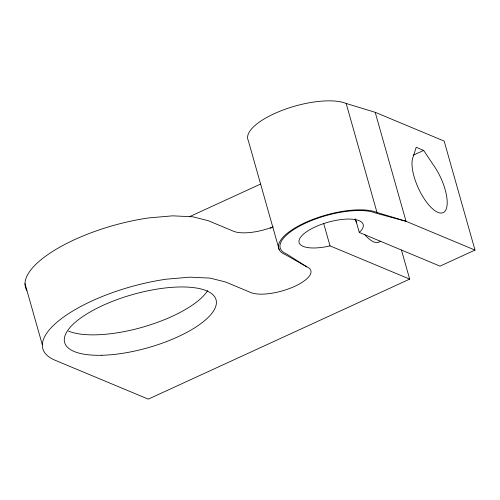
<?xml version="1.0" encoding="UTF-8"?>
<svg xmlns="http://www.w3.org/2000/svg" width="500" height="500" viewBox="0 0 500 500"><rect width="100%" height="100%" fill="white"/><g stroke="black" fill="none" stroke-linecap="round" stroke-linejoin="round"><path stroke-width="0.75" d="M279.156 249.594L248.312 140.6A54.531 19.188 -15.8 0 1 282.631 110.175A54.531 19.188 -15.8 0 1 346.163 103.475L375.188 112.3L444.156 141.081L475 250.075L440.019 266.137L359.281 232.444L361.306 230.344A33.281 11.706 -15.8 0 0 340.6 219.631A33.281 11.706 -15.8 0 0 299.887 238.325A33.281 11.706 -15.8 0 0 325.331 246.863L330.025 245.881L409.681 279.113L401.444 250M189.462 216.719L260.438 184.131M413.175 155.244L423.669 150.425L433.237 164.794A32.525 12.331 65.3 0 1 446.587 207.887A32.525 12.331 65.3 0 1 424 198.463A32.525 12.331 65.3 0 1 413.281 156.469L416.188 147.3L423.669 150.425M270.294 228.269L272.419 227.294M409.681 279.113L148.287 399.131L55.125 360.262A101.35 35.656 -15.8 0 1 63.031 317.456A101.35 35.656 -15.8 0 1 166.394 279.188L189.963 277.15L210.144 278.113L225.575 282L250.85 292.55A33.281 11.706 -15.8 0 0 294.719 286.331A33.281 11.706 -15.8 0 0 306.819 266.85L286.625 253.969A52.944 18.625 -15.8 0 1 305.869 222.981A52.944 18.625 -15.8 0 1 375.669 213.088L406.031 221.294L475 250.075M306.819 266.85L285.294 254.581A54.531 19.188 -15.8 0 1 305.113 222.662A54.531 19.188 -15.8 0 1 377.006 212.475L406.031 221.294L375.188 112.3M346.163 103.475L377.006 212.475M355.456 218.919L359.281 232.444M323.644 223.331L330.025 245.881M25 283.612L42.35 344.925M273.225 226.781A33.281 11.706 -15.8 0 1 233.5 231.238L208.225 220.694L192.794 216.8L172.613 215.837L149.05 217.875A101.35 35.656 -15.8 0 0 26.75 290.394M207.688 290.619A78.656 27.675 -15.8 0 1 143.581 326.9A78.656 27.675 -15.8 0 1 68.419 331.062M380.312 241.169A32.525 12.331 65.3 0 1 364.787 234.694M356.731 222.838A32.525 12.331 65.3 0 1 354.806 219.075M101.844 355.269A78.656 27.675 -15.8 0 0 216.406 302.663A78.656 27.675 -15.8 0 0 102.794 305.462A78.656 27.675 -15.8 0 0 101.844 355.269"/></g></svg>
